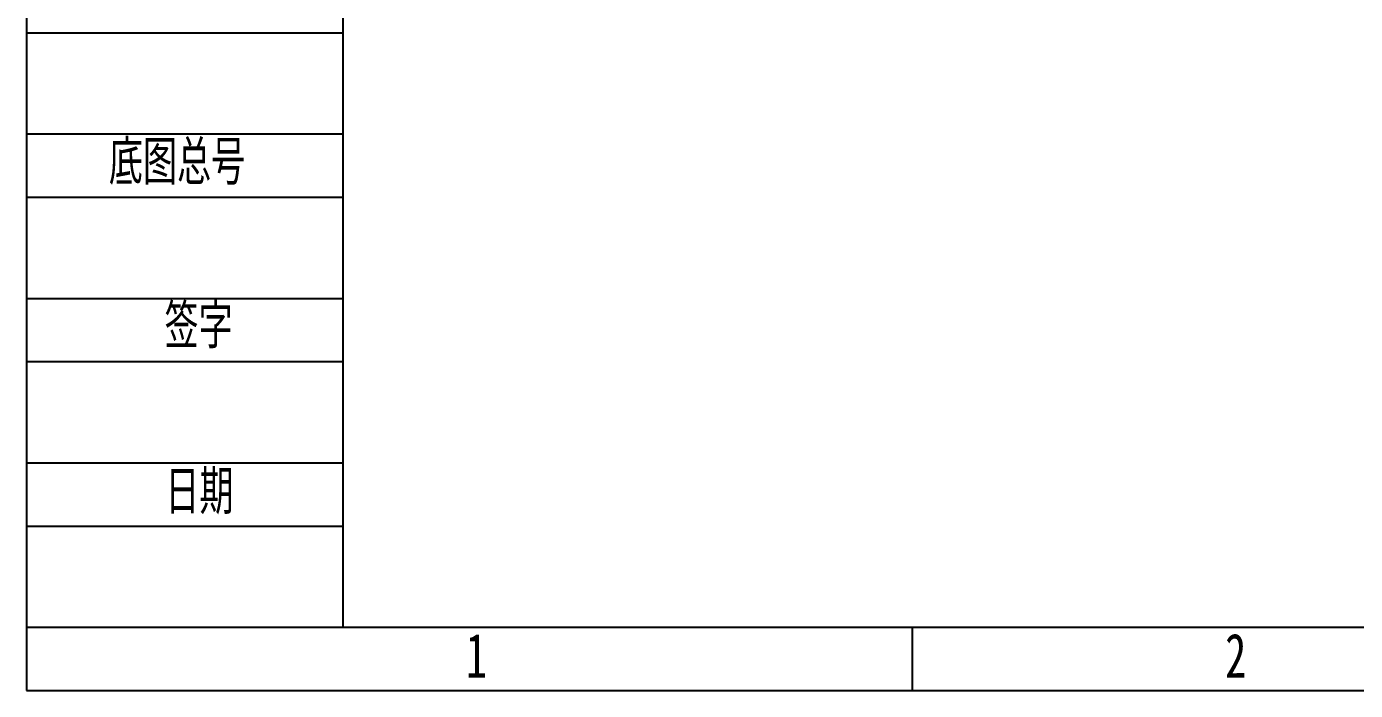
# Model space of a CAD drawing. Header units: millimetres. Extents: x 0 to 420, y 0 to 297.
# Drawn here: x 0 to 105, y 0 to 52.5 of the extents above; entities that cross this region are included whole.
import ezdxf

# ---------------------------------------------------------------- set-up
doc = ezdxf.new("R2010")
doc.units = ezdxf.units.MM
for name, color, linetype in [('10', 7, 'Continuous'), ('5', 7, 'Continuous'), ('9', 7, 'Continuous')]:
    doc.layers.add(name, color=color, linetype=linetype)
doc.styles.add('SLDTEXTSTYLE0', font='TXT', dxfattribs={"width": 0.7, "bigfont": 'bigfont'})
doc.styles.add('SLDTEXTSTYLE4', font='TXT', dxfattribs={"width": 0.7})

msp = doc.modelspace()

# ---------------------------------------------------------------- linework, layer by layer
at = {"layer": '10', "color": 7}
for p, q in [((0, 52), (25, 52)), ((0, 44), (25, 44)), ((0, 39), (25, 39)), ((0, 31), (25, 31)), ((0, 26), (25, 26)), ((0, 18), (25, 18)), ((0, 13), (25, 13))]:
    msp.add_line(p, q, dxfattribs=at)
at = {"layer": '5', "color": 7, "lineweight": 25}
for p, q in [((25, 292), (25, 5)), ((0, 5), (415, 5))]:
    msp.add_line(p, q, dxfattribs=at)
at = {"layer": '5'}
msp.add_line((70, 0), (70, 5), dxfattribs=at)
at = {"layer": '9', "color": 7}
for p, q in [((0, 297), (0, 0)), ((0, 0), (420, 0))]:
    msp.add_line(p, q, dxfattribs=at)

# ---------------------------------------------------------------- texts
at = {"layer": '10', "color": 7, "char_height": 3.5, "style": 'SLDTEXTSTYLE0'}
for s, insert, attachment_point in [('底图总号', (6.5, 43.49), 1), ('签字', (13.59, 30.54), 2), ('日期', (13.66, 17.44), 2)]:
    msp.add_mtext(s, dxfattribs=dict(at, insert=insert, attachment_point=attachment_point))
at = {"layer": '10', "char_height": 3.5, "attachment_point": 2, "style": 'SLDTEXTSTYLE4'}
for s, insert in [('1', (35.54, 4.5)), ('2', (95.54, 4.5))]:
    msp.add_mtext(s, dxfattribs=dict(at, insert=insert))

doc.saveas('drawing.dxf')
